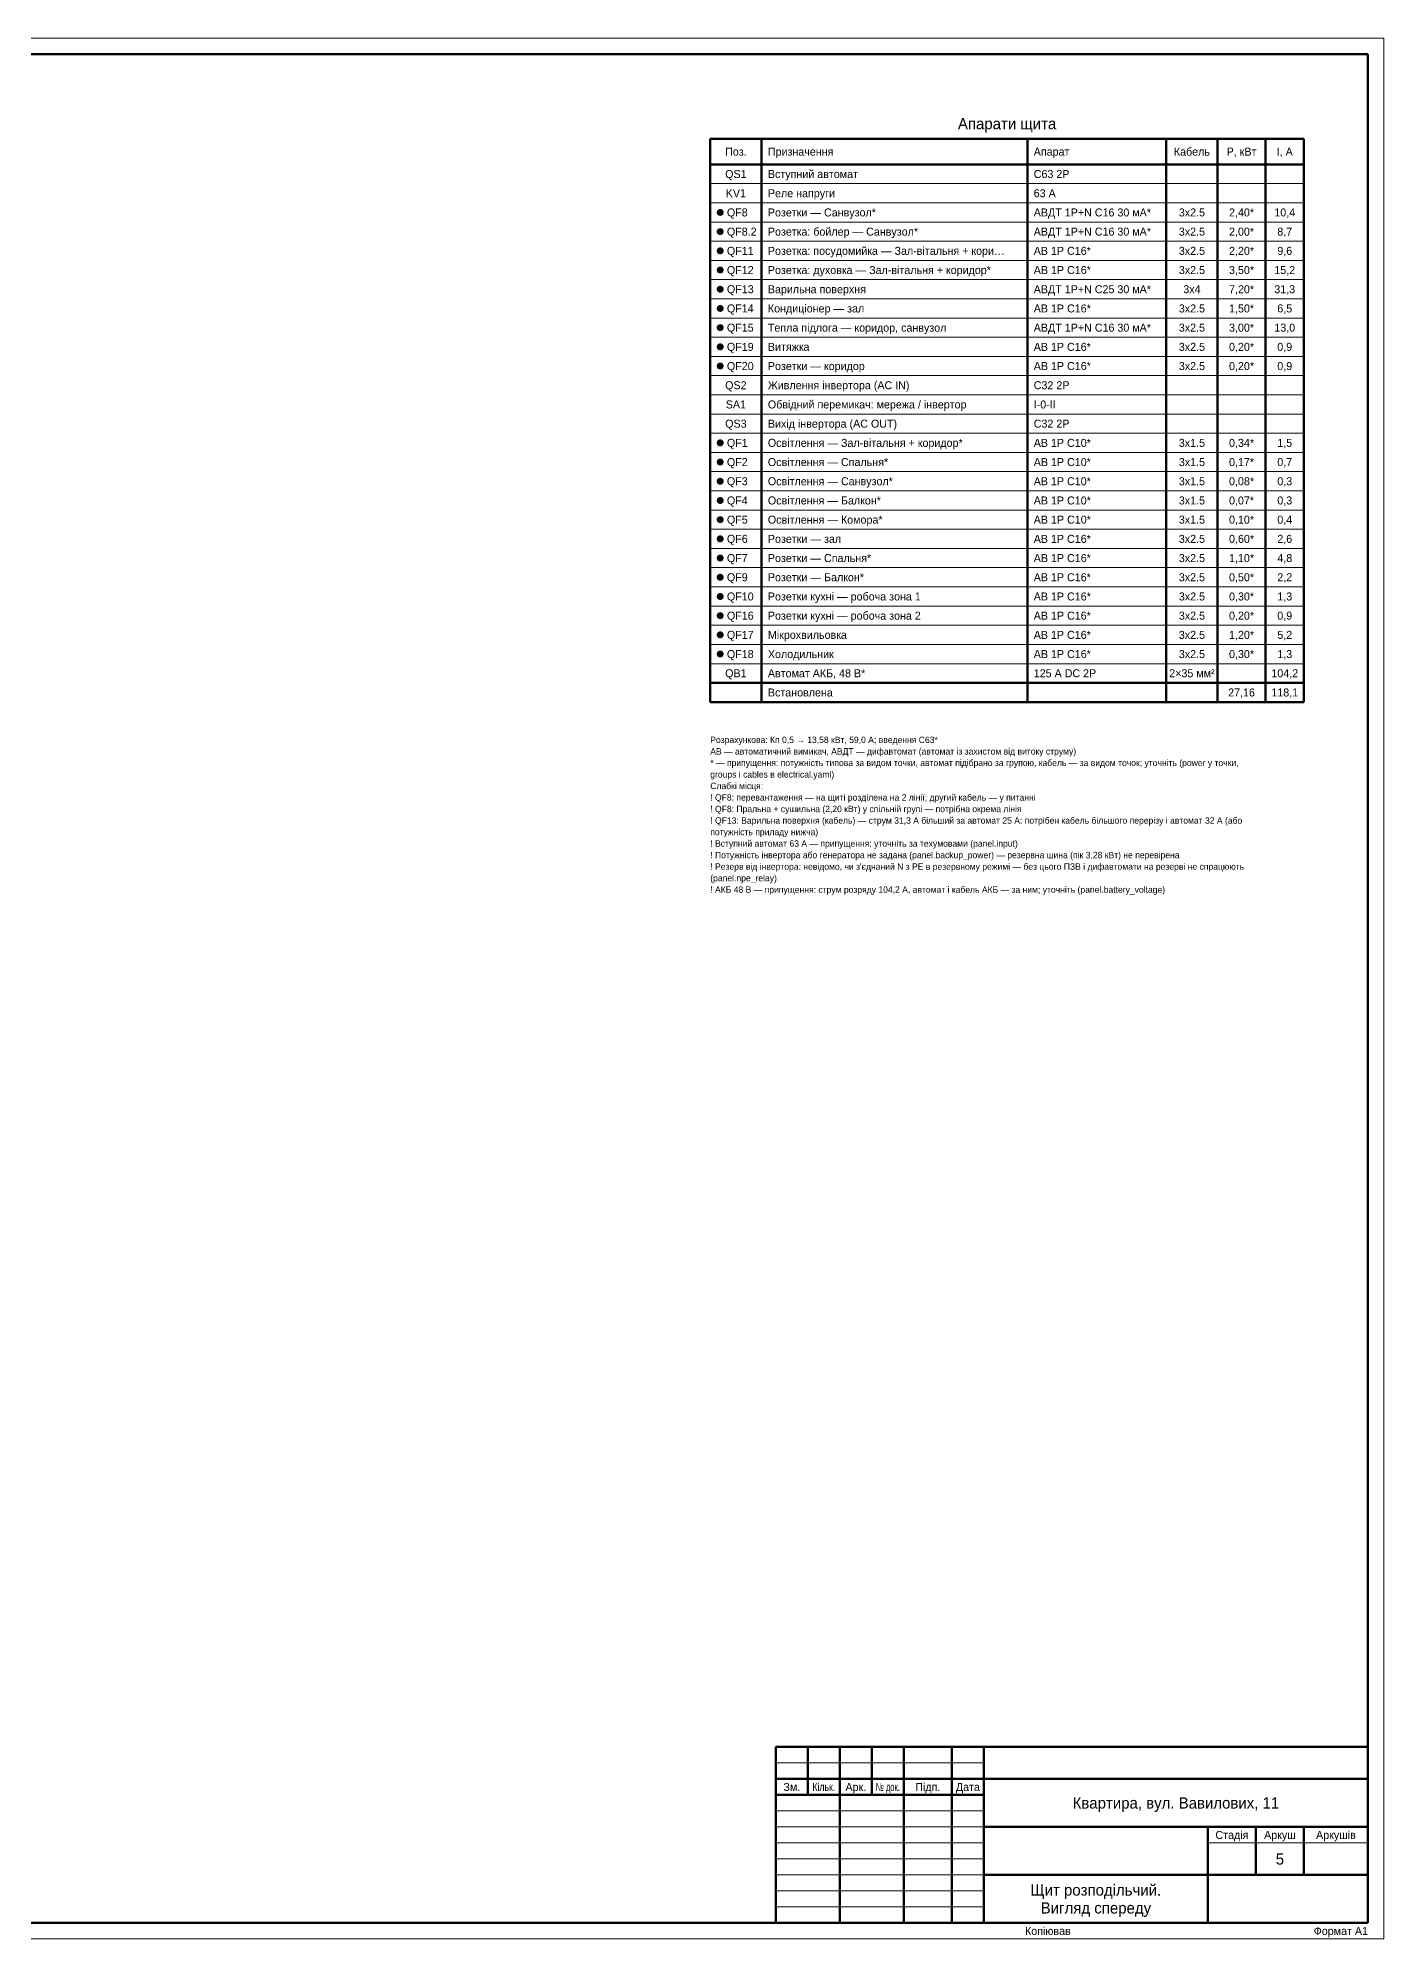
# Paper-space layout '05 Щит' of a CAD drawing. Header units: millimetres. Extents: x 0 to 841, y 0 to 594.
# Drawn here: x 420 to 841, y 0 to 594 of the extents above; entities that cross this region are included whole.
import ezdxf
from ezdxf.enums import TextEntityAlignment as Align

# ---------------------------------------------------------------- set-up
doc = ezdxf.new("R2010")
doc.units = ezdxf.units.MM
doc.layers.add('A-SHEET', color=7, linetype='Continuous')
doc.layers.add('A-TEXT', color=7, linetype='Continuous')
doc.styles.add('PLEX_LIGHT', font='IBMPlexSans-Light.ttf')

# ---------------------------------------------------------------- blocks, each defined once
blk = doc.blocks.new('STAMP_F3')
at = {"lineweight": 50}
for p, q in [((185, 55), (0, 55)), ((0, 55), (0, 0)), ((10, 40), (10, 55)), ((20, 40), (20, 55)), ((30, 40), (30, 55)), ((40, 40), (40, 55)), ((55, 40), (55, 55)), ((65, 0), (65, 55)), ((185, 0), (185, 55)), ((0, 45), (65, 45)), ((65, 45), (185, 45)), ((0, 40), (65, 40)), ((20, 0), (20, 40)), ((40, 0), (40, 40)), ((55, 0), (55, 40)), ((65, 30), (185, 30)), ((135, 0), (135, 30)), ((150, 15), (150, 30)), ((165, 15), (165, 30)), ((65, 15), (185, 15)), ((0, 0), (185, 0))]:
    blk.add_line(p, q, dxfattribs=at)
at = {"lineweight": 18}
for p, q in [((0, 50), (65, 50)), ((0, 35), (65, 35)), ((0, 30), (65, 30)), ((0, 25), (65, 25)), ((135, 25), (185, 25)), ((0, 20), (65, 20)), ((0, 15), (65, 15)), ((0, 10), (65, 10)), ((0, 5), (65, 5))]:
    blk.add_line(p, q, dxfattribs=at)
at = {"style": 'PLEX_LIGHT'}
for s, p in [('Зм.', (5, 42.5)), ('Арк.', (25, 42.5)), ('Підп.', (47.5, 42.5)), ('Дата', (60, 42.5)), ('Стадія', (142.5, 27.5)), ('Аркуш', (157.5, 27.5)), ('Аркушів', (175, 27.5))]:
    blk.add_text(s, height=2.5, dxfattribs=at).set_placement(p, align=Align.MIDDLE_CENTER)
for s, width, p in [('Кільк.', 0.81045, (15, 42.5)), ('№ док.', 0.701948, (35, 42.5))]:
    blk.add_text(s, height=2.5, dxfattribs=dict(at, width=width)).set_placement(p, align=Align.MIDDLE_CENTER)
for tag, height, p in [('CODE', 5, (125, 50)), ('DATE1', 2.5, (60, 37.5)), ('OBJECT', 3.5, (125, 37.5)), ('DATE2', 2.5, (60, 32.5)), ('OBJECT_2', 3.5, (125, 31.9)), ('DATE3', 2.5, (60, 27.5)), ('BUILDING', 3.5, (100, 22.5)), ('DATE4', 2.5, (60, 22.5)), ('DATE5', 2.5, (60, 17.5)), ('BUILDING_2', 3.5, (100, 16.9)), ('STAGE', 3.5, (142.5, 20)), ('SHEET', 3.5, (157.5, 20)), ('SHEETS', 3.5, (175, 20)), ('DATE6', 2.5, (60, 12.5)), ('DATE7', 2.5, (60, 7.5)), ('IMAGE', 3.5, (100, 7.5)), ('ORG', 2.5, (160, 7.5)), ('DATE8', 2.5, (60, 2.5)), ('IMAGE_2', 3.5, (100, 1.9)), ('ORG_2', 2.5, (160, 3.5))]:
    blk.add_attdef(tag, text='', height=height, dxfattribs=at).set_placement(p, align=Align.MIDDLE_CENTER)
for tag, p in [('ROLE1', (1, 37.5)), ('NAME1', (21, 37.5)), ('ROLE2', (1, 32.5)), ('NAME2', (21, 32.5)), ('ROLE3', (1, 27.5)), ('ROLE4', (1, 22.5)), ('NAME3', (21, 27.5)), ('ROLE5', (1, 17.5)), ('NAME4', (21, 22.5)), ('NAME5', (21, 17.5)), ('ROLE6', (1, 12.5)), ('NAME6', (21, 12.5)), ('ROLE7', (1, 7.5)), ('NAME7', (21, 7.5)), ('ROLE8', (1, 2.5)), ('NAME8', (21, 2.5))]:
    blk.add_attdef(tag, text='', height=2.5, dxfattribs=at).set_placement(p, align=Align.MIDDLE_LEFT)

psp = doc.layouts.new('05 Щит')

# ---------------------------------------------------------------- hatches: boundary and pattern name
at = {"layer": 'A-TEXT', "true_color": 0xe15759}
h = psp.add_hatch(color=7, dxfattribs=at)
h.dxf.hatch_style = 1
edge = h.paths.add_edge_path()
edge.add_arc((633.62, 539.5), 1.1, 0, 360)
h = psp.add_hatch(color=7, dxfattribs=at)
h.dxf.hatch_style = 1
edge = h.paths.add_edge_path()
edge.add_arc((633.62, 533.5), 1.1, 0, 360)
at = {"layer": 'A-TEXT', "true_color": 0xa8344f}
h = psp.add_hatch(color=7, dxfattribs=at)
h.dxf.hatch_style = 1
edge = h.paths.add_edge_path()
edge.add_arc((633.62, 527.5), 1.1, 0, 360)
at = {"layer": 'A-TEXT', "true_color": 0xe67f8a}
h = psp.add_hatch(color=7, dxfattribs=at)
h.dxf.hatch_style = 1
edge = h.paths.add_edge_path()
edge.add_arc((633.62, 521.5), 1.1, 0, 360)
at = {"layer": 'A-TEXT', "true_color": 0xc2185b}
h = psp.add_hatch(color=7, dxfattribs=at)
h.dxf.hatch_style = 1
edge = h.paths.add_edge_path()
edge.add_arc((633.62, 515.5), 1.1, 0, 360)
at = {"layer": 'A-TEXT', "true_color": 0x4fb0a0}
h = psp.add_hatch(color=7, dxfattribs=at)
h.dxf.hatch_style = 1
edge = h.paths.add_edge_path()
edge.add_arc((633.62, 509.5), 1.1, 0, 360)
at = {"layer": 'A-TEXT', "true_color": 0x3f6fb5}
h = psp.add_hatch(color=7, dxfattribs=at)
h.dxf.hatch_style = 1
edge = h.paths.add_edge_path()
edge.add_arc((633.62, 503.5), 1.1, 0, 360)
at = {"layer": 'A-TEXT', "true_color": 0x5f9ed1}
h = psp.add_hatch(color=7, dxfattribs=at)
h.dxf.hatch_style = 1
edge = h.paths.add_edge_path()
edge.add_arc((633.62, 497.5), 1.1, 0, 360)
at = {"layer": 'A-TEXT', "true_color": 0x4fb0a0}
h = psp.add_hatch(color=7, dxfattribs=at)
h.dxf.hatch_style = 1
edge = h.paths.add_edge_path()
edge.add_arc((633.62, 491.5), 1.1, 0, 360)
at = {"layer": 'A-TEXT', "true_color": 0xf28e2b}
h = psp.add_hatch(color=7, dxfattribs=at)
h.dxf.hatch_style = 1
edge = h.paths.add_edge_path()
edge.add_arc((633.62, 467.5), 1.1, 0, 360)
at = {"layer": 'A-TEXT', "true_color": 0xd4a72c}
h = psp.add_hatch(color=7, dxfattribs=at)
h.dxf.hatch_style = 1
edge = h.paths.add_edge_path()
edge.add_arc((633.62, 461.5), 1.1, 0, 360)
at = {"layer": 'A-TEXT', "true_color": 0xc9845c}
h = psp.add_hatch(color=7, dxfattribs=at)
h.dxf.hatch_style = 1
edge = h.paths.add_edge_path()
edge.add_arc((633.62, 455.5), 1.1, 0, 360)
at = {"layer": 'A-TEXT', "true_color": 0xa6761d}
h = psp.add_hatch(color=7, dxfattribs=at)
h.dxf.hatch_style = 1
edge = h.paths.add_edge_path()
edge.add_arc((633.62, 449.5), 1.1, 0, 360)
at = {"layer": 'A-TEXT', "true_color": 0x9c755f}
h = psp.add_hatch(color=7, dxfattribs=at)
h.dxf.hatch_style = 1
edge = h.paths.add_edge_path()
edge.add_arc((633.62, 443.5), 1.1, 0, 360)
at = {"layer": 'A-TEXT', "true_color": 0x4e79a7}
h = psp.add_hatch(color=7, dxfattribs=at)
h.dxf.hatch_style = 1
edge = h.paths.add_edge_path()
edge.add_arc((633.62, 437.5), 1.1, 0, 360)
at = {"layer": 'A-TEXT', "true_color": 0x76b7b2}
h = psp.add_hatch(color=7, dxfattribs=at)
h.dxf.hatch_style = 1
edge = h.paths.add_edge_path()
edge.add_arc((633.62, 431.5), 1.1, 0, 360)
at = {"layer": 'A-TEXT', "true_color": 0x7f7fc9}
h = psp.add_hatch(color=7, dxfattribs=at)
h.dxf.hatch_style = 1
edge = h.paths.add_edge_path()
edge.add_arc((633.62, 425.5), 1.1, 0, 360)
at = {"layer": 'A-TEXT', "true_color": 0x5f9ed1}
h = psp.add_hatch(color=7, dxfattribs=at)
h.dxf.hatch_style = 1
edge = h.paths.add_edge_path()
edge.add_arc((633.62, 419.5), 1.1, 0, 360)
at = {"layer": 'A-TEXT', "true_color": 0x4e79a7}
h = psp.add_hatch(color=7, dxfattribs=at)
h.dxf.hatch_style = 1
edge = h.paths.add_edge_path()
edge.add_arc((633.62, 413.5), 1.1, 0, 360)
at = {"layer": 'A-TEXT', "true_color": 0x76b7b2}
h = psp.add_hatch(color=7, dxfattribs=at)
h.dxf.hatch_style = 1
edge = h.paths.add_edge_path()
edge.add_arc((633.62, 407.5), 1.1, 0, 360)
at = {"layer": 'A-TEXT', "true_color": 0x7f7fc9}
h = psp.add_hatch(color=7, dxfattribs=at)
h.dxf.hatch_style = 1
edge = h.paths.add_edge_path()
edge.add_arc((633.62, 401.5), 1.1, 0, 360)

# ---------------------------------------------------------------- linework, layer by layer
at = {"layer": 'A-SHEET', "lineweight": 18}
for p, q in [((841, 594), (0, 594)), ((841, 0), (841, 594)), ((630.52, 548.5), (816, 548.5)), ((630.52, 542.5), (816, 542.5)), ((630.52, 536.5), (816, 536.5)), ((630.52, 530.5), (816, 530.5)), ((630.52, 524.5), (816, 524.5)), ((630.52, 518.5), (816, 518.5)), ((630.52, 512.5), (816, 512.5)), ((630.52, 506.5), (816, 506.5)), ((630.52, 500.5), (816, 500.5)), ((630.52, 494.5), (816, 494.5)), ((630.52, 488.5), (816, 488.5)), ((630.52, 482.5), (816, 482.5)), ((630.52, 476.5), (816, 476.5)), ((630.52, 470.5), (816, 470.5)), ((630.52, 464.5), (816, 464.5)), ((630.52, 458.5), (816, 458.5)), ((630.52, 452.5), (816, 452.5)), ((630.52, 446.5), (816, 446.5)), ((630.52, 440.5), (816, 440.5)), ((630.52, 434.5), (816, 434.5)), ((630.52, 428.5), (816, 428.5)), ((630.52, 422.5), (816, 422.5)), ((630.52, 416.5), (816, 416.5)), ((630.52, 410.5), (816, 410.5)), ((630.52, 404.5), (816, 404.5)), ((630.52, 398.5), (816, 398.5)), ((0, 0), (841, 0))]:
    psp.add_line(p, q, dxfattribs=at)
at = {"layer": 'A-SHEET', "lineweight": 50}
for p, q in [((836, 589), (20, 589)), ((836, 5), (836, 589)), ((630.52, 562.5), (816, 562.5)), ((630.52, 562.5), (630.52, 386.5)), ((646.52, 562.5), (646.52, 386.5)), ((729.58, 562.5), (729.58, 386.5)), ((773, 562.5), (773, 386.5)), ((789, 562.5), (789, 386.5)), ((804, 562.5), (804, 386.5)), ((816, 562.5), (816, 386.5)), ((630.52, 554.5), (816, 554.5)), ((630.52, 392.5), (816, 392.5)), ((630.52, 386.5), (816, 386.5)), ((20, 5), (836, 5))]:
    psp.add_line(p, q, dxfattribs=at)

# ---------------------------------------------------------------- block references
at = {"layer": 'A-SHEET'}
ref = psp.add_blockref('STAMP_F3', (651, 5), dxfattribs=at)
ref.add_attrib('OBJECT', 'Квартира, вул. Вавилових, 11', dxfattribs={"layer": '0', "height": 3.5, "style": 'PLEX_LIGHT'}).set_placement((776, 42.5), align=Align.MIDDLE_CENTER)
ref.add_attrib('IMAGE', 'Щит розподільчий.', dxfattribs={"layer": '0', "height": 3.5, "style": 'PLEX_LIGHT'}).set_placement((751, 15.3), align=Align.MIDDLE_CENTER)
ref.add_attrib('IMAGE_2', 'Вигляд спереду', dxfattribs={"layer": '0', "height": 3.5, "style": 'PLEX_LIGHT'}).set_placement((751, 9.7), align=Align.MIDDLE_CENTER)
ref.add_attrib('SHEET', '5', dxfattribs={"layer": '0', "height": 3.5, "style": 'PLEX_LIGHT'}).set_placement((808.5, 25), align=Align.MIDDLE_CENTER)

# ---------------------------------------------------------------- texts
at = {"layer": 'A-SHEET', "style": 'PLEX_LIGHT'}
psp.add_text('Копіював', height=2.5, dxfattribs=at).set_placement((736, 2.5), align=Align.MIDDLE_CENTER)
psp.add_text('Формат A1', height=2.5, dxfattribs=at).set_placement((836, 2.5), align=Align.MIDDLE_RIGHT)
at = {"layer": 'A-TEXT', "style": 'PLEX_LIGHT'}
for s, height, p in [('Апарати щита', 3.5, (723.26, 567.25)), ('Поз.', 2.5, (638.52, 558.5)), ('Кабель', 2.5, (781, 558.5)), ('P, кВт', 2.5, (796.5, 558.5)), ('I, А', 2.5, (810, 558.5)), ('QS1', 2.5, (638.52, 551.5)), ('KV1', 2.5, (638.52, 545.5)), ('3x2.5', 2.5, (781, 539.5)), ('2,40*', 2.5, (796.5, 539.5)), ('10,4', 2.5, (810, 539.5)), ('3x2.5', 2.5, (781, 533.5)), ('2,00*', 2.5, (796.5, 533.5)), ('8,7', 2.5, (810, 533.5)), ('3x2.5', 2.5, (781, 527.5)), ('2,20*', 2.5, (796.5, 527.5)), ('9,6', 2.5, (810, 527.5)), ('3x2.5', 2.5, (781, 521.5)), ('3,50*', 2.5, (796.5, 521.5)), ('15,2', 2.5, (810, 521.5)), ('3x4', 2.5, (781, 515.5)), ('7,20*', 2.5, (796.5, 515.5)), ('31,3', 2.5, (810, 515.5)), ('3x2.5', 2.5, (781, 509.5)), ('1,50*', 2.5, (796.5, 509.5)), ('6,5', 2.5, (810, 509.5)), ('3x2.5', 2.5, (781, 503.5)), ('3,00*', 2.5, (796.5, 503.5)), ('13,0', 2.5, (810, 503.5)), ('3x2.5', 2.5, (781, 497.5)), ('0,20*', 2.5, (796.5, 497.5)), ('0,9', 2.5, (810, 497.5)), ('3x2.5', 2.5, (781, 491.5)), ('0,20*', 2.5, (796.5, 491.5)), ('0,9', 2.5, (810, 491.5)), ('QS2', 2.5, (638.52, 485.5)), ('SA1', 2.5, (638.52, 479.5)), ('QS3', 2.5, (638.52, 473.5)), ('3x1.5', 2.5, (781, 467.5)), ('0,34*', 2.5, (796.5, 467.5)), ('1,5', 2.5, (810, 467.5)), ('3x1.5', 2.5, (781, 461.5)), ('0,17*', 2.5, (796.5, 461.5)), ('0,7', 2.5, (810, 461.5)), ('3x1.5', 2.5, (781, 455.5)), ('0,08*', 2.5, (796.5, 455.5)), ('0,3', 2.5, (810, 455.5)), ('3x1.5', 2.5, (781, 449.5)), ('0,07*', 2.5, (796.5, 449.5)), ('0,3', 2.5, (810, 449.5)), ('3x1.5', 2.5, (781, 443.5)), ('0,10*', 2.5, (796.5, 443.5)), ('0,4', 2.5, (810, 443.5)), ('3x2.5', 2.5, (781, 437.5)), ('0,60*', 2.5, (796.5, 437.5)), ('2,6', 2.5, (810, 437.5)), ('3x2.5', 2.5, (781, 431.5)), ('1,10*', 2.5, (796.5, 431.5)), ('4,8', 2.5, (810, 431.5)), ('3x2.5', 2.5, (781, 425.5)), ('0,50*', 2.5, (796.5, 425.5)), ('2,2', 2.5, (810, 425.5)), ('3x2.5', 2.5, (781, 419.5)), ('0,30*', 2.5, (796.5, 419.5)), ('1,3', 2.5, (810, 419.5)), ('3x2.5', 2.5, (781, 413.5)), ('0,20*', 2.5, (796.5, 413.5)), ('0,9', 2.5, (810, 413.5)), ('3x2.5', 2.5, (781, 407.5)), ('1,20*', 2.5, (796.5, 407.5)), ('5,2', 2.5, (810, 407.5)), ('3x2.5', 2.5, (781, 401.5)), ('0,30*', 2.5, (796.5, 401.5)), ('1,3', 2.5, (810, 401.5)), ('QB1', 2.5, (638.52, 395.5)), ('2×35 мм²', 2.5, (781, 395.5)), ('104,2', 2.5, (810, 395.5)), ('27,16', 2.5, (796.5, 389.5)), ('118,1', 2.5, (810, 389.5))]:
    psp.add_text(s, height=height, dxfattribs=at).set_placement(p, align=Align.MIDDLE_CENTER)
for s, height, p in [('Призначення', 2.5, (648.52, 558.5)), ('Апарат', 2.5, (731.58, 558.5)), ('Вступний автомат', 2.5, (648.52, 551.5)), ('C63 2P', 2.5, (731.58, 551.5)), ('Реле напруги', 2.5, (648.52, 545.5)), ('63 А', 2.5, (731.58, 545.5)), ('QF8', 2.5, (635.72, 539.5)), ('Розетки — Санвузол*', 2.5, (648.52, 539.5)), ('АВДТ 1P+N C16 30 мА*', 2.5, (731.58, 539.5)), ('QF8.2', 2.5, (635.72, 533.5)), ('Розетка: бойлер — Санвузол*', 2.5, (648.52, 533.5)), ('АВДТ 1P+N C16 30 мА*', 2.5, (731.58, 533.5)), ('QF11', 2.5, (635.72, 527.5)), ('Розетка: посудомийка — Зал-вітальня + кори…', 2.5, (648.52, 527.5)), ('АВ 1P C16*', 2.5, (731.58, 527.5)), ('QF12', 2.5, (635.72, 521.5)), ('Розетка: духовка — Зал-вітальня + коридор*', 2.5, (648.52, 521.5)), ('АВ 1P C16*', 2.5, (731.58, 521.5)), ('QF13', 2.5, (635.72, 515.5)), ('АВДТ 1P+N C25 30 мА*', 2.5, (731.58, 515.5)), ('Варильна поверхня', 2.5, (648.52, 515.5)), ('Кондиціонер — зал', 2.5, (648.52, 509.5)), ('QF14', 2.5, (635.72, 509.5)), ('АВ 1P C16*', 2.5, (731.58, 509.5)), ('QF15', 2.5, (635.72, 503.5)), ('Тепла підлога — коридор, санвузол', 2.5, (648.52, 503.5)), ('АВДТ 1P+N C16 30 мА*', 2.5, (731.58, 503.5)), ('QF19', 2.5, (635.72, 497.5)), ('Витяжка', 2.5, (648.52, 497.5)), ('АВ 1P C16*', 2.5, (731.58, 497.5)), ('QF20', 2.5, (635.72, 491.5)), ('Розетки — коридор', 2.5, (648.52, 491.5)), ('АВ 1P C16*', 2.5, (731.58, 491.5)), ('Живлення інвертора (AC IN)', 2.5, (648.52, 485.5)), ('C32 2P', 2.5, (731.58, 485.5)), ('Обвідний перемикач: мережа / інвертор', 2.5, (648.52, 479.5)), ('I-0-II', 2.5, (731.58, 479.5)), ('Вихід інвертора (AC OUT)', 2.5, (648.52, 473.5)), ('C32 2P', 2.5, (731.58, 473.5)), ('QF1', 2.5, (635.72, 467.5)), ('Освітлення — Зал-вітальня + коридор*', 2.5, (648.52, 467.5)), ('АВ 1P C10*', 2.5, (731.58, 467.5)), ('QF2', 2.5, (635.72, 461.5)), ('Освітлення — Спальня*', 2.5, (648.52, 461.5)), ('АВ 1P C10*', 2.5, (731.58, 461.5)), ('QF3', 2.5, (635.72, 455.5)), ('Освітлення — Санвузол*', 2.5, (648.52, 455.5)), ('АВ 1P C10*', 2.5, (731.58, 455.5)), ('QF4', 2.5, (635.72, 449.5)), ('Освітлення — Балкон*', 2.5, (648.52, 449.5)), ('АВ 1P C10*', 2.5, (731.58, 449.5)), ('QF5', 2.5, (635.72, 443.5)), ('Освітлення — Комора*', 2.5, (648.52, 443.5)), ('АВ 1P C10*', 2.5, (731.58, 443.5)), ('QF6', 2.5, (635.72, 437.5)), ('Розетки — зал', 2.5, (648.52, 437.5)), ('АВ 1P C16*', 2.5, (731.58, 437.5)), ('QF7', 2.5, (635.72, 431.5)), ('Розетки — Спальня*', 2.5, (648.52, 431.5)), ('АВ 1P C16*', 2.5, (731.58, 431.5)), ('QF9', 2.5, (635.72, 425.5)), ('Розетки — Балкон*', 2.5, (648.52, 425.5)), ('АВ 1P C16*', 2.5, (731.58, 425.5)), ('QF10', 2.5, (635.72, 419.5)), ('Розетки кухні — робоча зона 1', 2.5, (648.52, 419.5)), ('АВ 1P C16*', 2.5, (731.58, 419.5)), ('QF16', 2.5, (635.72, 413.5)), ('Розетки кухні — робоча зона 2', 2.5, (648.52, 413.5)), ('АВ 1P C16*', 2.5, (731.58, 413.5)), ('QF17', 2.5, (635.72, 407.5)), ('Мікрохвильовка', 2.5, (648.52, 407.5)), ('АВ 1P C16*', 2.5, (731.58, 407.5)), ('QF18', 2.5, (635.72, 401.5)), ('Холодильник', 2.5, (648.52, 401.5)), ('АВ 1P C16*', 2.5, (731.58, 401.5)), ('Автомат АКБ, 48 В*', 2.5, (648.52, 395.5)), ('125 А DC 2P', 2.5, (731.58, 395.5)), ('Встановлена', 2.5, (648.52, 389.5)), ('Розрахункова: Кп 0,5 → 13,58 кВт, 59,0 А; введення C63*', 2, (630.52, 374.7)), ('АВ — автоматичний вимикач, АВДТ — дифавтомат (автомат із захистом від витоку струму)', 2, (630.52, 371.1)), ('* — припущення: потужність типова за видом точки, автомат підібрано за групою, кабель — за видом точок; уточніть (power у точки,', 2, (630.52, 367.5)), ('groups і cables в electrical.yaml)', 2, (630.52, 363.9)), ('Слабкі місця:', 2, (630.52, 360.3)), ('! QF8: перевантаження — на щиті розділена на 2 лінії; другий кабель — у питанні', 2, (630.52, 356.7)), ('! QF8: Пральна + сушильна (2,20 кВт) у спільній групі — потрібна окрема лінія', 2, (630.52, 353.1)), ('! QF13: Варильна поверхня (кабель) — струм 31,3 А більший за автомат 25 А: потрібен кабель більшого перерізу і автомат 32 А (або', 2, (630.52, 349.5)), ('потужність приладу нижча)', 2, (630.52, 345.9)), ('! Вступний автомат 63 А — припущення: уточніть за техумовами (panel.input)', 2, (630.52, 342.3)), ('! Потужність інвертора або генератора не задана (panel.backup_power) — резервна шина (пік 3,28 кВт) не перевірена', 2, (630.52, 338.7)), ("! Резерв від інвертора: невідомо, чи з'єднаний N з PE в резервному режимі — без цього ПЗВ і дифавтомати на резерві не спрацюють", 2, (630.52, 335.1)), ('(panel.npe_relay)', 2, (630.52, 331.5)), ('! АКБ 48 В — припущення: струм розряду 104,2 А, автомат і кабель АКБ — за ним; уточніть (panel.battery_voltage)', 2, (630.52, 327.9))]:
    psp.add_text(s, height=height, dxfattribs=at).set_placement(p, align=Align.MIDDLE_LEFT)

doc.saveas('drawing.dxf')
